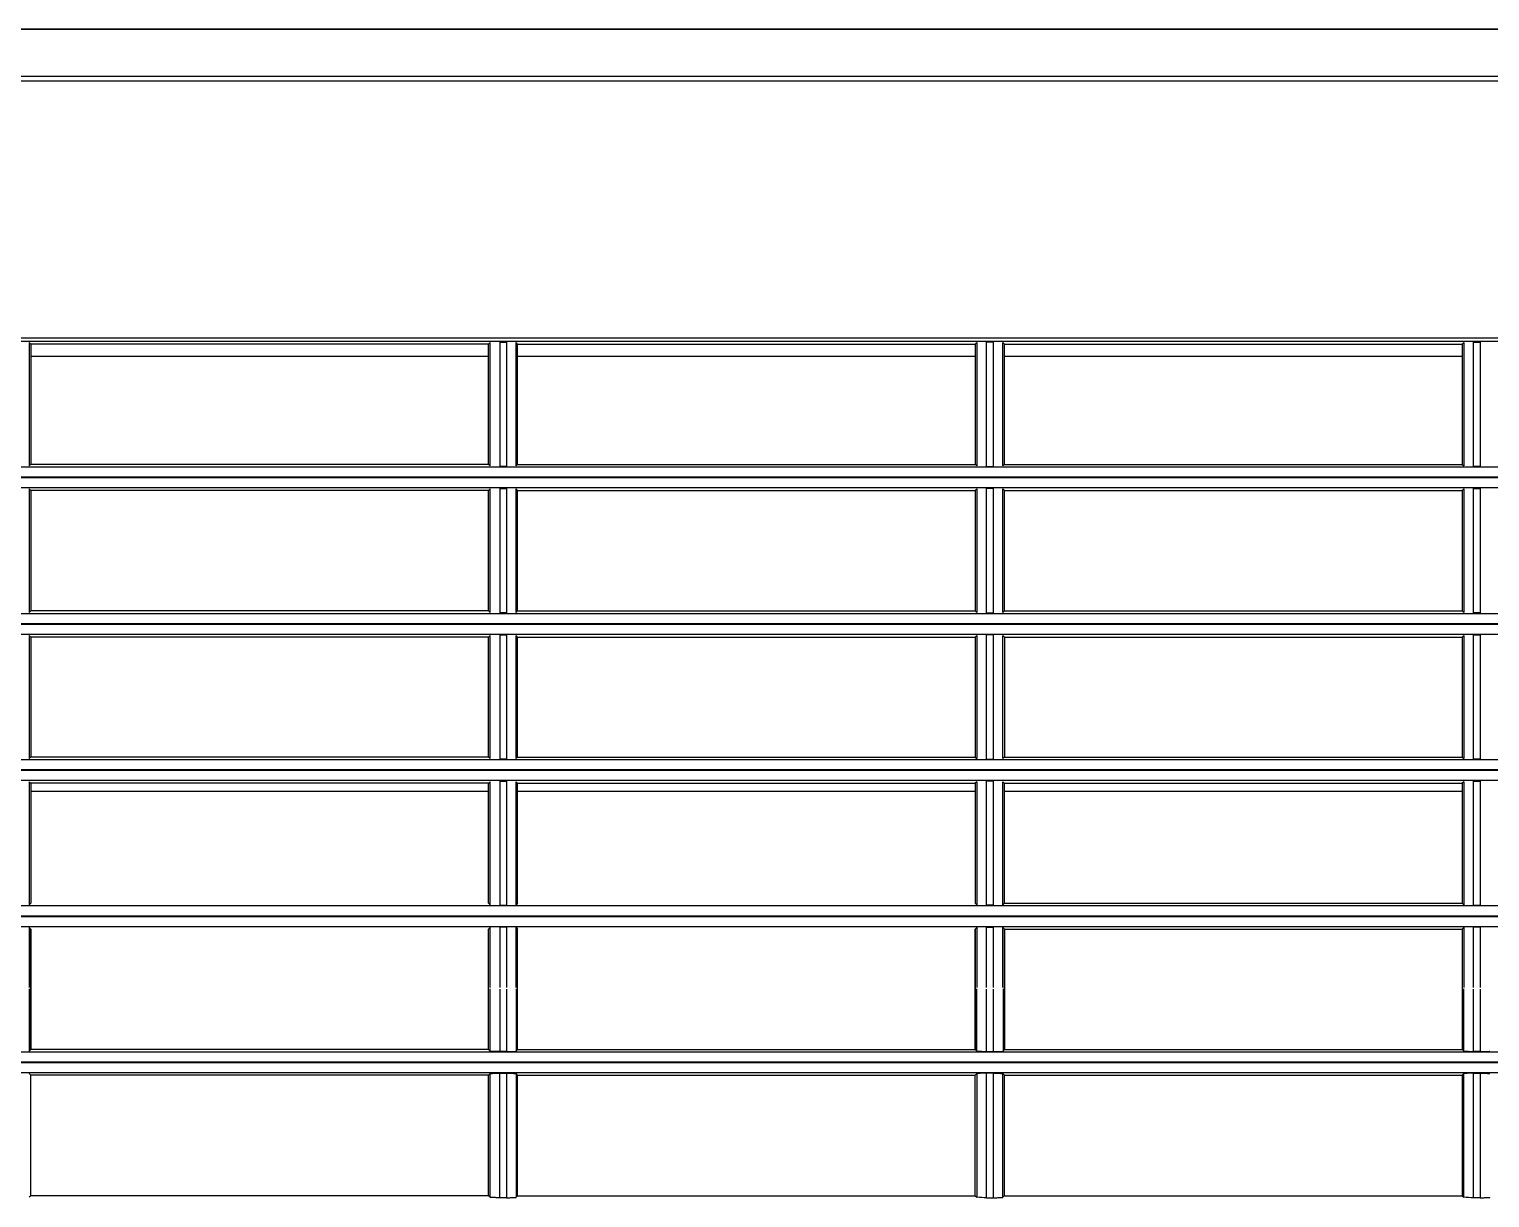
# Model space of a CAD drawing. Header units: millimetres. Extents: x -13830 to 215738, y -24143 to 193994.
# Drawn here: x 53515.7 to 53665.7, y 95378.6 to 95498.5 of the extents above; entities that cross this region are included whole.
import ezdxf

# ---------------------------------------------------------------- set-up
doc = ezdxf.new("R2010")
doc.units = ezdxf.units.MM
doc.header["$LTSCALE"] = 100
for name, color, linetype in [('A-Fin-Stone', 64, 'CONTINUOUS'), ('PRANDCM', 7, 'CONTINUOUS'), ('WALL', 2, 'CONTINUOUS')]:
    doc.layers.add(name, color=color, linetype=linetype)
doc.layers.add('M-2019.7.9', color=6, linetype='CONTINUOUS', lineweight=15)

# ---------------------------------------------------------------- blocks, each defined once
blk = doc.blocks.new('FXAP22-36NVC-F')
at = {"layer": 'PRANDCM', "linetype": 'Continuous'}
for p, q in [((276.91, 540.42), (960.39, 540.42)), ((303.89, 535.56), (929.89, 535.56)), ((929.89, 535.13), (303.89, 535.13)), ((305.14, 508.7), (928.64, 508.7)), ((928.64, 508.4), (305.14, 508.4)), ((673.73, 508.3), (673.05, 508.3)), ((673.05, 508.3), (673.05, 495.54)), ((673.73, 495.54), (673.73, 508.3)), ((674.73, 508.25), (674.73, 495.59)), ((674.73, 508.25), (674.89, 508.09)), ((721.89, 508.09), (674.89, 508.09)), ((674.89, 508.09), (674.89, 495.75)), ((722.05, 508.25), (721.89, 508.09)), ((721.89, 495.76), (721.89, 508.09)), ((721.89, 508.09), (721.89, 508.09)), ((722.05, 495.59), (722.05, 508.25)), ((723.05, 508.3), (723.73, 508.3)), ((723.05, 508.3), (723.05, 495.54)), ((723.73, 495.54), (723.73, 508.3)), ((724.73, 508.25), (724.89, 508.09)), ((724.73, 508.25), (724.73, 495.59)), ((724.89, 508.09), (724.89, 508.09)), ((771.89, 508.09), (724.89, 508.09)), ((724.89, 508.09), (724.89, 495.76)), ((771.89, 508.09), (772.05, 508.25)), ((771.89, 495.75), (771.89, 508.09)), ((772.05, 495.59), (772.05, 508.25)), ((773.73, 508.3), (773.05, 508.3)), ((773.05, 508.3), (773.05, 495.54)), ((773.73, 508.3), (773.73, 495.54)), ((774.89, 508.09), (774.73, 508.25)), ((774.73, 495.59), (774.73, 508.25)), ((774.89, 508.09), (821.89, 508.09)), ((774.89, 495.75), (774.89, 508.09)), ((822.05, 508.25), (821.89, 508.09)), ((821.89, 508.09), (821.89, 508.09)), ((821.89, 508.09), (821.89, 495.76)), ((822.05, 508.25), (822.05, 495.59)), ((674.89, 506.83), (721.89, 506.83)), ((724.89, 506.83), (771.89, 506.83)), ((774.89, 506.83), (821.89, 506.83)), ((658.56, 495.47), (884.72, 495.47)), ((673.05, 495.54), (673.73, 495.54)), ((674.89, 495.75), (674.73, 495.59)), ((721.89, 495.75), (674.89, 495.75)), ((721.89, 495.76), (722.05, 495.59)), ((721.89, 495.75), (721.89, 495.76)), ((723.73, 495.54), (723.05, 495.54)), ((724.89, 495.76), (724.73, 495.59)), ((724.89, 495.75), (724.89, 495.76)), ((771.89, 495.75), (724.89, 495.75)), ((772.05, 495.59), (771.89, 495.75)), ((773.05, 495.54), (773.73, 495.54)), ((774.73, 495.59), (774.89, 495.75)), ((774.89, 495.75), (821.89, 495.75)), ((821.89, 495.76), (822.05, 495.59)), ((821.89, 495.75), (821.89, 495.76)), ((658.55, 494.37), (884.73, 494.37)), ((884.72, 494.47), (658.56, 494.47)), ((884.73, 493.37), (658.55, 493.37)), ((673.05, 493.29), (673.05, 480.5)), ((673.73, 493.29), (673.05, 493.29)), ((673.73, 480.5), (673.73, 493.29)), ((674.73, 493.24), (674.73, 480.55)), ((674.73, 493.24), (674.89, 493.08)), ((721.89, 493.08), (674.89, 493.08)), ((674.89, 493.08), (674.89, 480.71)), ((722.05, 493.24), (721.89, 493.08)), ((721.89, 480.71), (721.89, 493.08)), ((721.89, 493.08), (721.89, 493.08)), ((722.05, 480.55), (722.05, 493.24)), ((723.05, 493.29), (723.05, 480.5)), ((723.05, 493.29), (723.73, 493.29)), ((723.73, 480.5), (723.73, 493.29)), ((724.73, 493.24), (724.73, 480.55)), ((724.73, 493.24), (724.89, 493.08)), ((724.89, 493.08), (724.89, 493.08)), ((771.89, 493.08), (724.89, 493.08)), ((724.89, 493.08), (724.89, 480.71)), ((771.89, 493.08), (772.05, 493.24)), ((771.89, 480.71), (771.89, 493.08)), ((772.05, 480.55), (772.05, 493.24)), ((773.05, 493.29), (773.05, 480.5)), ((773.73, 493.29), (773.05, 493.29)), ((773.73, 493.29), (773.73, 480.5)), ((774.73, 480.55), (774.73, 493.24)), ((774.89, 493.08), (774.73, 493.24)), ((774.89, 493.08), (821.89, 493.08)), ((774.89, 480.71), (774.89, 493.08)), ((822.05, 493.24), (821.89, 493.08)), ((821.89, 493.08), (821.89, 493.08)), ((821.89, 493.08), (821.89, 480.71)), ((822.05, 493.24), (822.05, 480.55)), ((305.14, 480.42), (928.64, 480.42)), ((673.05, 480.5), (673.73, 480.5)), ((674.89, 480.71), (674.73, 480.55)), ((721.89, 480.71), (674.89, 480.71)), ((721.89, 480.71), (722.05, 480.55)), ((721.89, 480.71), (721.89, 480.71)), ((723.73, 480.5), (723.05, 480.5)), ((724.89, 480.71), (724.73, 480.55)), ((724.89, 480.71), (724.89, 480.71)), ((771.89, 480.71), (724.89, 480.71)), ((772.05, 480.55), (771.89, 480.71)), ((773.05, 480.5), (773.73, 480.5)), ((774.73, 480.55), (774.89, 480.71)), ((774.89, 480.71), (821.89, 480.71)), ((821.89, 480.71), (822.05, 480.55)), ((821.89, 480.71), (821.89, 480.71)), ((928.64, 479.42), (305.14, 479.42)), ((305.14, 479.32), (928.64, 479.32)), ((928.64, 478.32), (305.14, 478.32)), ((673.73, 478.24), (673.05, 478.24)), ((673.05, 478.24), (673.05, 465.5)), ((673.73, 465.5), (673.73, 478.24)), ((674.73, 478.19), (674.73, 465.55)), ((674.73, 478.19), (674.89, 478.03)), ((674.89, 478.03), (674.89, 465.71)), ((721.89, 478.03), (674.89, 478.03)), ((722.05, 478.19), (721.89, 478.02)), ((721.89, 478.03), (721.89, 478.02)), ((721.89, 478.02), (721.89, 465.71)), ((722.05, 465.55), (722.05, 478.19)), ((723.05, 478.24), (723.73, 478.24)), ((723.05, 478.24), (723.05, 465.5)), ((723.73, 465.5), (723.73, 478.24)), ((724.73, 478.19), (724.89, 478.02)), ((724.73, 478.19), (724.73, 465.55)), ((724.89, 478.03), (724.89, 478.02)), ((771.89, 478.03), (724.89, 478.03)), ((724.89, 478.02), (724.89, 465.71)), ((771.89, 478.03), (772.05, 478.19)), ((771.89, 465.71), (771.89, 478.03)), ((772.05, 465.55), (772.05, 478.19)), ((773.73, 478.24), (773.05, 478.24)), ((773.05, 478.24), (773.05, 465.5)), ((773.73, 478.24), (773.73, 465.5)), ((774.73, 465.55), (774.73, 478.19)), ((774.89, 478.03), (774.73, 478.19)), ((774.89, 478.03), (821.89, 478.03)), ((774.89, 465.71), (774.89, 478.03)), ((822.05, 478.19), (821.89, 478.02)), ((821.89, 478.03), (821.89, 478.02)), ((821.89, 478.02), (821.89, 465.71)), ((822.05, 478.19), (822.05, 465.55)), ((305.14, 465.42), (928.64, 465.42)), ((673.05, 465.5), (673.73, 465.5)), ((674.89, 465.71), (674.73, 465.55)), ((721.89, 465.71), (674.89, 465.71)), ((721.89, 465.71), (721.89, 465.71)), ((721.89, 465.71), (722.05, 465.55)), ((723.73, 465.5), (723.05, 465.5)), ((724.89, 465.71), (724.73, 465.55)), ((771.89, 465.71), (724.89, 465.71)), ((724.89, 465.71), (724.89, 465.71)), ((772.05, 465.55), (771.89, 465.71)), ((773.05, 465.5), (773.73, 465.5)), ((774.73, 465.55), (774.89, 465.71)), ((774.89, 465.71), (821.89, 465.71)), ((821.89, 465.71), (822.05, 465.55)), ((821.89, 465.71), (821.89, 465.71)), ((929.89, 464.42), (303.89, 464.42)), ((303.89, 464.32), (929.89, 464.32)), ((928.64, 463.32), (305.14, 463.32)), ((673.05, 463.23), (673.05, 450.49)), ((673.73, 463.23), (673.05, 463.23)), ((673.73, 450.49), (673.73, 463.23)), ((674.73, 463.18), (674.73, 450.54)), ((674.73, 463.18), (674.89, 463.02)), ((721.89, 463.02), (674.89, 463.02)), ((674.89, 463.02), (674.89, 450.7)), ((674.89, 462.16), (721.89, 462.16)), ((722.05, 463.18), (721.89, 463.02)), ((721.89, 450.7), (721.89, 463.02)), ((721.89, 463.02), (721.89, 463.02)), ((722.05, 450.54), (722.05, 463.18)), ((723.05, 463.23), (723.73, 463.23)), ((723.05, 463.23), (723.05, 450.49)), ((723.73, 450.49), (723.73, 463.23)), ((724.73, 463.18), (724.73, 450.54)), ((724.73, 463.18), (724.89, 463.02)), ((724.89, 463.02), (724.89, 450.7)), ((771.89, 463.02), (724.89, 463.02)), ((724.89, 463.02), (724.89, 463.02)), ((724.89, 462.16), (771.89, 462.16)), ((771.89, 463.02), (772.05, 463.18)), ((771.89, 450.7), (771.89, 463.02)), ((772.05, 450.54), (772.05, 463.18)), ((773.73, 463.23), (773.05, 463.23)), ((773.05, 463.23), (773.05, 450.49)), ((773.73, 463.23), (773.73, 450.49)), ((774.73, 450.54), (774.73, 463.18)), ((774.89, 463.02), (774.73, 463.18)), ((774.89, 450.7), (774.89, 463.02)), ((774.89, 463.02), (821.89, 463.02)), ((774.89, 462.16), (821.89, 462.16)), ((822.05, 463.18), (821.89, 463.02)), ((821.89, 463.02), (821.89, 450.7)), ((821.89, 463.02), (821.89, 463.02)), ((822.05, 463.18), (822.05, 450.54)), ((305.14, 450.42), (928.64, 450.42)), ((673.73, 450.49), (673.05, 450.49)), ((674.73, 450.54), (674.89, 450.7)), ((721.89, 450.7), (674.89, 450.7)), ((721.89, 450.7), (721.89, 450.7)), ((722.05, 450.54), (721.89, 450.7)), ((723.05, 450.49), (723.73, 450.49)), ((724.73, 450.54), (724.89, 450.7)), ((724.89, 450.7), (724.89, 450.7)), ((771.89, 450.7), (772.05, 450.54)), ((773.73, 450.49), (773.05, 450.49)), ((774.89, 450.7), (774.73, 450.54)), ((822.05, 450.54), (821.89, 450.7)), ((821.89, 450.7), (821.89, 450.7)), ((303.89, 449.32), (929.89, 449.32)), ((928.89, 449.42), (304.89, 449.42)), ((928.64, 448.32), (305.14, 448.32)), ((673.05, 448.25), (673.05, 442.05)), ((673.05, 448.25), (673.73, 448.25)), ((673.73, 442.05), (673.73, 448.25)), ((674.89, 448.04), (674.73, 448.2)), ((674.73, 448.2), (674.73, 442.06)), ((674.89, 448.04), (674.89, 442.06)), ((721.89, 448.04), (674.89, 448.04)), ((721.89, 448.04), (722.05, 448.2)), ((721.89, 442.06), (721.89, 448.04)), ((721.89, 448.04), (721.89, 448.04)), ((721.89, 448.04), (721.89, 442.1)), ((722.05, 442.06), (722.05, 448.2)), ((723.73, 448.25), (723.05, 448.25)), ((723.05, 448.25), (723.05, 442.05)), ((723.73, 442.05), (723.73, 448.25)), ((724.73, 448.2), (724.73, 442.06)), ((724.89, 448.04), (724.73, 448.2)), ((724.89, 448.04), (724.89, 448.04)), ((724.89, 442.06), (724.89, 448.04)), ((724.89, 448.04), (724.89, 442.1)), ((772.05, 448.2), (771.89, 448.04)), ((771.89, 442.06), (771.89, 448.04)), ((772.05, 442.06), (772.05, 448.2)), ((773.05, 448.25), (773.73, 448.25)), ((773.05, 448.25), (773.05, 442.05)), ((773.73, 448.25), (773.73, 442.05)), ((774.73, 448.2), (774.89, 448.04)), ((774.73, 442.06), (774.73, 448.2)), ((774.89, 442.06), (774.89, 448.04)), ((821.89, 448.04), (822.05, 448.2)), ((821.89, 448.04), (821.89, 442.1)), ((821.89, 442.06), (821.89, 448.04)), ((821.89, 448.04), (821.89, 448.04)), ((822.05, 448.2), (822.05, 442.06)), ((673.05, 441.87), (673.05, 435.47)), ((674.89, 442.06), (674.89, 435.68)), ((721.89, 435.68), (721.89, 442.06)), ((721.89, 442.06), (721.89, 435.68)), ((723.05, 441.87), (723.05, 435.47)), ((724.89, 442.06), (724.89, 435.68)), ((724.89, 435.68), (724.89, 442.06)), ((771.89, 435.68), (771.89, 442.06)), ((773.05, 441.87), (773.05, 435.47)), ((773.73, 441.87), (773.73, 435.47)), ((774.73, 435.52), (774.73, 441.91)), ((774.89, 435.68), (774.89, 442.06)), ((821.89, 442.06), (821.89, 435.68)), ((821.89, 435.68), (821.89, 442.06)), ((305.14, 435.42), (928.64, 435.42)), ((672.06, 435.51), (672.05, 435.52)), ((672.08, 435.51), (672.06, 435.51)), ((672.11, 435.5), (672.08, 435.51)), ((672.14, 435.5), (672.11, 435.5)), ((672.18, 435.49), (672.14, 435.5)), ((672.23, 435.49), (672.18, 435.49)), ((672.29, 435.48), (672.23, 435.49)), ((672.36, 435.48), (672.29, 435.48)), ((672.43, 435.48), (672.36, 435.48)), ((672.51, 435.48), (672.43, 435.48)), ((672.59, 435.47), (672.51, 435.48)), ((672.68, 435.47), (672.59, 435.47)), ((672.77, 435.47), (672.68, 435.47)), ((672.85, 435.47), (672.77, 435.47)), ((672.95, 435.47), (672.85, 435.47)), ((673.05, 435.47), (672.95, 435.47)), ((673.05, 435.47), (673.73, 435.47)), ((674.89, 435.68), (674.73, 435.52)), ((721.89, 435.68), (674.89, 435.68)), ((721.89, 435.68), (721.89, 435.68)), ((721.89, 435.68), (722.05, 435.52)), ((722.06, 435.51), (722.05, 435.52)), ((722.08, 435.51), (722.06, 435.51)), ((722.11, 435.5), (722.08, 435.51)), ((722.14, 435.5), (722.11, 435.5)), ((722.18, 435.49), (722.14, 435.5)), ((722.23, 435.49), (722.18, 435.49)), ((722.29, 435.48), (722.23, 435.49)), ((722.36, 435.48), (722.29, 435.48)), ((722.43, 435.48), (722.36, 435.48)), ((722.51, 435.48), (722.43, 435.48)), ((722.59, 435.47), (722.51, 435.48)), ((722.68, 435.47), (722.59, 435.47)), ((722.77, 435.47), (722.68, 435.47)), ((722.85, 435.47), (722.77, 435.47)), ((722.95, 435.47), (722.85, 435.47)), ((723.05, 435.47), (722.95, 435.47)), ((723.73, 435.47), (723.05, 435.47)), ((724.89, 435.68), (724.73, 435.52)), ((771.89, 435.68), (724.89, 435.68)), ((724.89, 435.68), (724.89, 435.68)), ((772.05, 435.52), (771.89, 435.68)), ((772.06, 435.51), (772.05, 435.52)), ((772.08, 435.51), (772.06, 435.51)), ((772.11, 435.5), (772.08, 435.51)), ((772.14, 435.5), (772.11, 435.5)), ((772.18, 435.49), (772.14, 435.5)), ((772.23, 435.49), (772.18, 435.49)), ((772.29, 435.48), (772.23, 435.49)), ((772.36, 435.48), (772.29, 435.48)), ((772.43, 435.48), (772.36, 435.48)), ((772.51, 435.48), (772.43, 435.48)), ((772.59, 435.47), (772.51, 435.48)), ((772.68, 435.47), (772.59, 435.47)), ((772.77, 435.47), (772.68, 435.47)), ((772.85, 435.47), (772.77, 435.47)), ((772.95, 435.47), (772.85, 435.47)), ((773.05, 435.47), (772.95, 435.47)), ((773.05, 435.47), (773.73, 435.47)), ((773.73, 435.47), (773.83, 435.47)), ((773.83, 435.47), (773.92, 435.47)), ((773.92, 435.47), (774.01, 435.47)), ((774.01, 435.47), (774.1, 435.47)), ((774.1, 435.47), (774.18, 435.47)), ((774.18, 435.47), (774.27, 435.48)), ((774.27, 435.48), (774.35, 435.48)), ((774.35, 435.48), (774.42, 435.48)), ((774.42, 435.48), (774.48, 435.48)), ((774.48, 435.48), (774.54, 435.49)), ((774.54, 435.49), (774.59, 435.49)), ((774.59, 435.49), (774.64, 435.5)), ((774.64, 435.5), (774.67, 435.5)), ((774.67, 435.5), (774.7, 435.51)), ((774.7, 435.51), (774.72, 435.51)), ((774.72, 435.51), (774.73, 435.52)), ((774.73, 435.52), (774.89, 435.68)), ((774.89, 435.68), (821.89, 435.68)), ((821.89, 435.68), (821.89, 435.68)), ((821.89, 435.68), (822.05, 435.52)), ((303.89, 434.32), (929.89, 434.32)), ((929.14, 434.42), (304.64, 434.42)), ((928.64, 433.32), (305.14, 433.32)), ((673.73, 433.26), (673.05, 433.26)), ((673.73, 433.26), (673.83, 433.26)), ((673.83, 433.26), (673.92, 433.26)), ((673.92, 433.26), (674.01, 433.25)), ((674.01, 433.25), (674.1, 433.25)), ((674.1, 433.25), (674.19, 433.25)), ((674.19, 433.25), (674.27, 433.25)), ((674.27, 433.25), (674.35, 433.25)), ((674.35, 433.25), (674.42, 433.24)), ((674.42, 433.24), (674.49, 433.24)), ((674.49, 433.24), (674.55, 433.23)), ((674.55, 433.23), (674.6, 433.23)), ((674.6, 433.23), (674.64, 433.23)), ((674.64, 433.23), (674.67, 433.22)), ((674.67, 433.22), (674.7, 433.22)), ((674.7, 433.22), (674.72, 433.21)), ((674.72, 433.21), (674.73, 433.21)), ((674.73, 433.21), (674.89, 433.04)), ((721.89, 433.04), (674.89, 433.04)), ((674.89, 433.04), (674.89, 420.68)), ((722.05, 433.21), (721.89, 433.04)), ((721.89, 433.04), (721.89, 433.04)), ((721.89, 420.68), (721.89, 433.04)), ((722.05, 431.84), (722.05, 433.21)), ((723.05, 433.26), (723.73, 433.26)), ((723.73, 433.26), (723.83, 433.26)), ((723.83, 433.26), (723.92, 433.26)), ((723.92, 433.26), (724.01, 433.25)), ((724.01, 433.25), (724.1, 433.25)), ((724.1, 433.25), (724.19, 433.25)), ((724.19, 433.25), (724.27, 433.25)), ((724.27, 433.25), (724.35, 433.25)), ((724.35, 433.25), (724.42, 433.24)), ((724.42, 433.24), (724.49, 433.24)), ((724.49, 433.24), (724.55, 433.23)), ((724.55, 433.23), (724.6, 433.23)), ((724.6, 433.23), (724.64, 433.23)), ((724.64, 433.23), (724.67, 433.22)), ((724.67, 433.22), (724.7, 433.22)), ((724.7, 433.22), (724.72, 433.21)), ((724.72, 433.21), (724.73, 433.21)), ((724.73, 433.21), (724.89, 433.04)), ((724.73, 433.21), (724.73, 431.84)), ((724.89, 433.04), (724.89, 433.04)), ((724.89, 420.68), (724.89, 433.04)), ((771.89, 433.04), (724.89, 433.04)), ((771.89, 433.04), (772.05, 433.21)), ((771.89, 420.68), (771.89, 433.04)), ((773.73, 433.26), (773.05, 433.26)), ((774.89, 433.04), (774.73, 433.21)), ((774.89, 420.68), (774.89, 433.04)), ((774.89, 433.04), (821.89, 433.04)), ((822.05, 433.21), (821.89, 433.04)), ((821.89, 420.68), (821.89, 433.04)), ((821.89, 433.04), (821.89, 433.04)), ((722.05, 430.54), (722.05, 431.84)), ((722.05, 429.28), (722.05, 430.54)), ((724.73, 431.84), (724.73, 430.54)), ((724.73, 430.54), (724.73, 429.28)), ((722.05, 428.06), (722.05, 429.28)), ((724.73, 429.28), (724.73, 428.06)), ((722.05, 426.85), (722.05, 428.06)), ((724.73, 428.06), (724.73, 426.85)), ((722.05, 425.64), (722.05, 426.85)), ((724.73, 426.85), (724.73, 425.64)), ((722.05, 424.42), (722.05, 425.64)), ((724.73, 425.64), (724.73, 424.42)), ((722.05, 423.17), (722.05, 424.42)), ((722.05, 421.88), (722.05, 423.17)), ((724.73, 424.42), (724.73, 423.17)), ((724.73, 423.17), (724.73, 421.88)), ((722.05, 420.52), (722.05, 421.88)), ((724.73, 421.88), (724.73, 420.52)), ((672.06, 420.51), (672.05, 420.52)), ((672.08, 420.51), (672.06, 420.51)), ((672.11, 420.5), (672.08, 420.51)), ((672.14, 420.5), (672.11, 420.5)), ((672.18, 420.5), (672.14, 420.5)), ((672.23, 420.49), (672.18, 420.5)), ((672.29, 420.49), (672.23, 420.49)), ((672.36, 420.48), (672.29, 420.49)), ((672.43, 420.48), (672.36, 420.48)), ((672.51, 420.48), (672.43, 420.48)), ((672.59, 420.48), (672.51, 420.48)), ((672.68, 420.47), (672.59, 420.48)), ((672.77, 420.47), (672.68, 420.47)), ((672.86, 420.47), (672.77, 420.47)), ((672.95, 420.47), (672.86, 420.47)), ((673.05, 420.47), (672.95, 420.47)), ((673.05, 420.47), (673.73, 420.47)), ((674.89, 420.68), (674.73, 420.52)), ((721.89, 420.68), (674.89, 420.68)), ((721.89, 420.68), (721.89, 420.68)), ((721.89, 420.68), (722.05, 420.52)), ((722.06, 420.51), (722.05, 420.52)), ((722.08, 420.51), (722.06, 420.51)), ((722.11, 420.5), (722.08, 420.51)), ((722.14, 420.5), (722.11, 420.5)), ((722.18, 420.5), (722.14, 420.5)), ((722.23, 420.49), (722.18, 420.5)), ((722.29, 420.49), (722.23, 420.49)), ((722.36, 420.48), (722.29, 420.49)), ((722.43, 420.48), (722.36, 420.48)), ((722.51, 420.48), (722.43, 420.48)), ((722.59, 420.48), (722.51, 420.48)), ((722.68, 420.47), (722.59, 420.48)), ((722.77, 420.47), (722.68, 420.47)), ((722.86, 420.47), (722.77, 420.47)), ((722.95, 420.47), (722.86, 420.47)), ((723.05, 420.47), (722.95, 420.47)), ((723.73, 420.47), (723.05, 420.47)), ((724.89, 420.68), (724.73, 420.52)), ((771.89, 420.68), (724.89, 420.68)), ((724.89, 420.68), (724.89, 420.68)), ((772.05, 420.52), (771.89, 420.68)), ((772.06, 420.51), (772.05, 420.52)), ((772.08, 420.51), (772.06, 420.51)), ((772.11, 420.5), (772.08, 420.51)), ((772.14, 420.5), (772.11, 420.5)), ((772.18, 420.5), (772.14, 420.5)), ((772.23, 420.49), (772.18, 420.5)), ((772.29, 420.49), (772.23, 420.49)), ((772.36, 420.48), (772.29, 420.49)), ((772.43, 420.48), (772.36, 420.48)), ((772.51, 420.48), (772.43, 420.48)), ((772.59, 420.48), (772.51, 420.48)), ((772.68, 420.47), (772.59, 420.48)), ((772.77, 420.47), (772.68, 420.47)), ((772.86, 420.47), (772.77, 420.47)), ((772.95, 420.47), (772.86, 420.47)), ((773.05, 420.47), (772.95, 420.47)), ((773.05, 420.47), (773.73, 420.47)), ((773.73, 420.47), (773.83, 420.47)), ((773.83, 420.47), (773.92, 420.47)), ((773.92, 420.47), (774.01, 420.47)), ((774.01, 420.47), (774.1, 420.47)), ((774.1, 420.47), (774.18, 420.48)), ((774.18, 420.48), (774.27, 420.48)), ((774.27, 420.48), (774.34, 420.48)), ((774.34, 420.48), (774.42, 420.48)), ((774.42, 420.48), (774.48, 420.49)), ((774.48, 420.49), (774.54, 420.49)), ((774.54, 420.49), (774.59, 420.5)), ((774.59, 420.5), (774.64, 420.5)), ((774.64, 420.5), (774.67, 420.5)), ((774.67, 420.5), (774.7, 420.51)), ((774.7, 420.51), (774.71, 420.51)), ((774.71, 420.51), (774.73, 420.52)), ((774.73, 420.52), (774.89, 420.68)), ((774.89, 420.68), (821.89, 420.68)), ((821.89, 420.68), (822.05, 420.52)), ((821.89, 420.68), (821.89, 420.68))]:
    blk.add_line(p, q, dxfattribs=at)
for centre, radius, start, end in [((-390100.88, 463.55), 390774.61, 359.995882, 359.996822), ((-395221.31, 464.4), 395896.04, 359.99582, 359.996746), ((396626, 464.4), 395903.96, 180.003254, 180.00418), ((-390051.05, 463.55), 390774.78, 359.995882, 359.996822), ((-395171.53, 464.4), 395896.26, 359.99582, 359.996746), ((396676.53, 464.4), 395904.48, 180.003254, 180.00418), ((396718.22, 464.4), 395896.17, 180.003254, 180.00418), ((673.87, 442.61), 7.15, 268.8355, 276.8584), ((723.87, 442.61), 7.15, 268.8355, 276.8584), ((672.91, 426.13), 7.13, 88.8617, 96.9066), ((368626.93, 462.98), 367953.88, 180.004629, 180.00662), ((-442320.69, 470.35), 442994.42, 359.993549, 359.995203), ((-355496.1, 462.38), 356170.83, 359.993266, 359.995307), ((722.91, 426.13), 7.13, 88.8617, 96.9066), ((368676.75, 462.98), 367953.7, 180.004629, 180.00662), ((-442270.47, 470.35), 442994.2, 359.993549, 359.995203), ((772.91, 426.13), 7.13, 88.8617, 96.9066), ((358252.96, 462.51), 357480.91, 180.004697, 180.006731), ((368726.97, 462.98), 367953.93, 180.004629, 180.00662), ((773.87, 426.13), 7.13, 83.0934, 91.1383), ((-367180.21, 462.98), 367953.94, 359.99338, 359.995371), ((-356706.11, 462.51), 357480.83, 359.993269, 359.995303), ((673.87, 427.61), 7.14, 268.8488, 276.8731), ((723.87, 427.61), 7.14, 268.8488, 276.8731)]:
    blk.add_arc(centre, radius, start, end, dxfattribs=at)
blk = doc.blocks.new('A$C42397DEC')
at = {"layer": 'M-2019.7.9', "xscale": -1, "rotation": 359.9999999999976}
blk.add_blockref('FXAP22-36NVC-F', (12494.13, -9840.42), dxfattribs=at)

msp = doc.modelspace()

# ---------------------------------------------------------------- linework, layer by layer
at = {"layer": 'WALL'}
msp.add_line((50993.59, 95498.53), (56643.59, 95498.53), dxfattribs=at)

# ---------------------------------------------------------------- block references
at = {"layer": 'A-Fin-Stone'}
msp.add_blockref('A$C42397DEC', (41843.59, 104798.53), dxfattribs=at)

doc.saveas('drawing.dxf')
